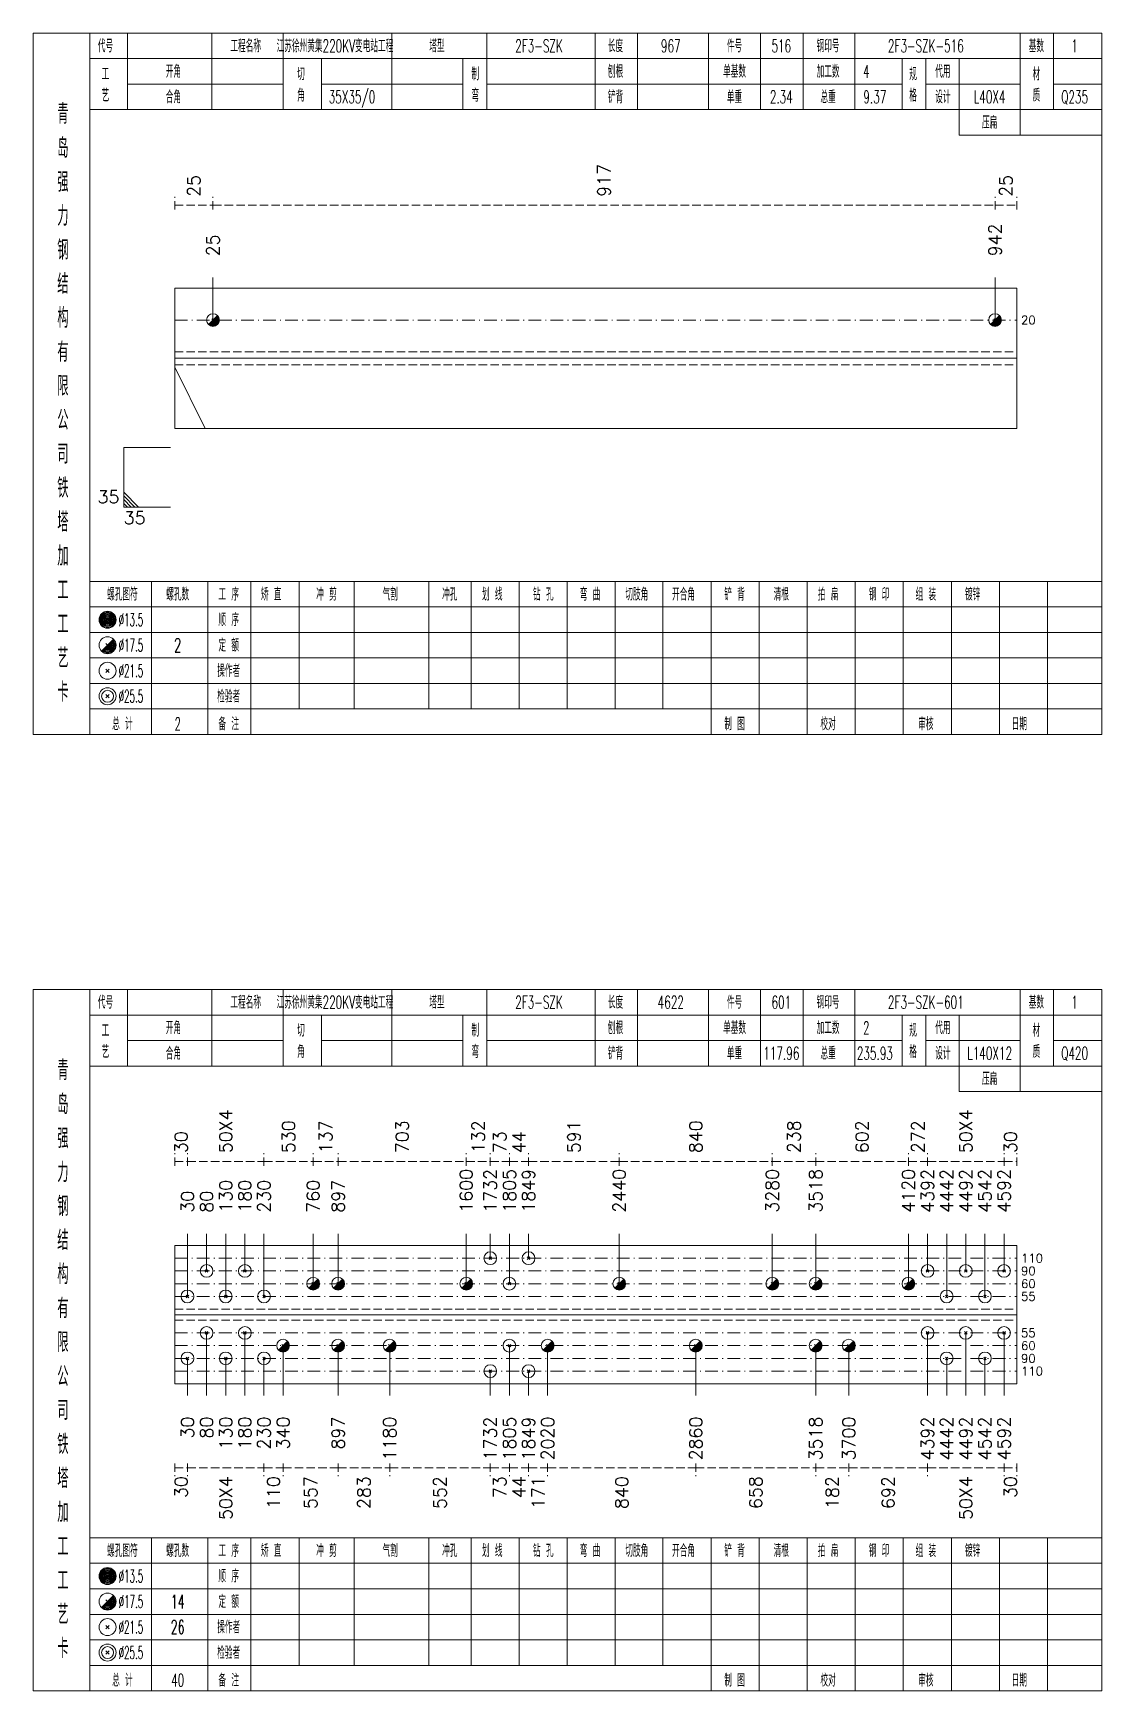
# Model space of a CAD drawing. Extents: x 0 to 4623, y -1159 to 4890.
# Drawn here: x 311.4 to 562.8, y 2025 to 2415 of the extents above; entities that cross this region are included whole.
import ezdxf
from ezdxf.enums import TextEntityAlignment as Align

# ---------------------------------------------------------------- set-up
doc = ezdxf.new("R2010")
doc.units = 0
doc.header["$MEASUREMENT"] = 0
doc.linetypes.add('一点画线', pattern=[5.2, 3, -1, 0.2, -1])
doc.linetypes.add('虚线', pattern=[2.75, 2, -0.75])
doc.layers.get('0').update_dxf_attribs({"linetype": 'CONTINUOUS', "lineweight": 25})
for name, color, linetype, lineweight in [('1', 7, 'CONTINUOUS', 25), ('4', 7, 'CONTINUOUS', 25), ('5', 7, 'CONTINUOUS', 25)]:
    doc.layers.add(name, color=color, linetype=linetype, lineweight=lineweight)
doc.styles.get("Standard").update_dxf_attribs({"font": 'simplex.shx', "width": 0.7, "height": 3, "bigfont": 'gbhzfs.shx'})

# ---------------------------------------------------------------- blocks, each defined once
blk = doc.blocks.new('孔21.5')
at = {"layer": '5', "color": 7, "linetype": 'Continuous', "lineweight": 13}
for p, q in [((-0.2, -0.2), (0.2, 0.2)), ((-0.2, 0.2), (0.2, -0.2))]:
    blk.add_line(p, q, dxfattribs=at)
blk.add_circle((0, 0), 1, dxfattribs=at)
blk = doc.blocks.new('孔17.5')
at = {"layer": '5', "color": 7, "linetype": 'Continuous', "lineweight": 13}
for p, q in [((-0.707, -0.707), (0.707, 0.707)), ((-0.2, 0.2), (0.2, -0.2))]:
    blk.add_line(p, q, dxfattribs=at)
blk.add_circle((0, 0), 1, dxfattribs=at)
for radius in [0.9, 0.8, 0.7, 0.6, 0.5, 0.4, 0.3, 0.2, 0.1]:
    blk.add_arc((0, 0), radius, 225, 45, dxfattribs=at)

msp = doc.modelspace()

# ---------------------------------------------------------------- linework, layer by layer
at = {"color": 8, "linetype": '虚线', "lineweight": 9}
for p, q in [((344.7, 2373.5), (344.7, 2376.5)), ((353.7, 2373.5), (353.7, 2376.5)), ((353.7, 2373.5), (353.7, 2376.5)), ((537.678, 2373.5), (537.678, 2376.5)), ((537.678, 2373.5), (537.678, 2376.5)), ((542.8, 2373.5), (542.8, 2376.5)), ((344.7, 2374.5), (353.7, 2374.5)), ((353.7, 2374.5), (537.678, 2374.5)), ((537.678, 2374.5), (542.8, 2374.5)), ((344.7, 2148.5), (344.7, 2151.5)), ((344.7, 2149.5), (347.7, 2149.5)), ((347.7, 2148.5), (347.7, 2151.5)), ((347.7, 2148.5), (347.7, 2151.5)), ((347.7, 2149.5), (365.7, 2149.5)), ((365.7, 2148.5), (365.7, 2151.5)), ((365.7, 2148.5), (365.7, 2151.5)), ((365.7, 2149.5), (377.274, 2149.5)), ((377.274, 2148.5), (377.274, 2151.5)), ((377.274, 2148.5), (377.274, 2151.5)), ((377.274, 2149.5), (383.146, 2149.5)), ((383.146, 2148.5), (383.146, 2151.5)), ((383.146, 2148.5), (383.146, 2151.5)), ((383.146, 2149.5), (413.276, 2149.5)), ((413.276, 2148.5), (413.276, 2151.5)), ((413.276, 2148.5), (413.276, 2151.5)), ((413.276, 2149.5), (418.934, 2149.5)), ((418.934, 2148.5), (418.934, 2151.5)), ((418.934, 2148.5), (418.934, 2151.5)), ((418.934, 2149.5), (423.434, 2149.5)), ((423.434, 2148.5), (423.434, 2151.5)), ((423.434, 2148.5), (423.434, 2151.5)), ((423.434, 2149.5), (427.934, 2149.5)), ((427.934, 2148.5), (427.934, 2151.5)), ((427.934, 2148.5), (427.934, 2151.5)), ((427.934, 2149.5), (449.279, 2149.5)), ((449.279, 2148.5), (449.279, 2151.5)), ((449.279, 2148.5), (449.279, 2151.5)), ((449.279, 2149.5), (485.282, 2149.5)), ((485.282, 2148.5), (485.282, 2151.5)), ((485.282, 2148.5), (485.282, 2151.5)), ((485.282, 2149.5), (495.482, 2149.5)), ((495.482, 2148.5), (495.482, 2151.5)), ((495.482, 2148.5), (495.482, 2151.5)), ((495.482, 2149.5), (517.3, 2149.5)), ((517.3, 2148.5), (517.3, 2151.5)), ((517.3, 2148.5), (517.3, 2151.5)), ((517.3, 2149.5), (521.8, 2149.5)), ((521.8, 2148.5), (521.8, 2151.5)), ((521.8, 2148.5), (521.8, 2151.5)), ((521.8, 2149.5), (539.8, 2149.5)), ((539.8, 2148.5), (539.8, 2151.5)), ((539.8, 2148.5), (539.8, 2151.5)), ((539.8, 2149.5), (542.8, 2149.5)), ((542.8, 2148.5), (542.8, 2151.5)), ((344.7, 2078.5), (344.7, 2075.5)), ((344.7, 2077.5), (347.7, 2077.5)), ((347.7, 2078.5), (347.7, 2075.5)), ((347.7, 2078.5), (347.7, 2075.5)), ((347.7, 2077.5), (365.7, 2077.5)), ((365.7, 2078.5), (365.7, 2075.5)), ((365.7, 2078.5), (365.7, 2075.5)), ((365.7, 2077.5), (370.2, 2077.5)), ((370.2, 2078.5), (370.2, 2075.5)), ((370.2, 2078.5), (370.2, 2075.5)), ((370.2, 2077.5), (383.146, 2077.5)), ((383.146, 2078.5), (383.146, 2075.5)), ((383.146, 2078.5), (383.146, 2075.5)), ((383.146, 2077.5), (395.275, 2077.5)), ((395.275, 2078.5), (395.275, 2075.5)), ((395.275, 2078.5), (395.275, 2075.5)), ((395.275, 2077.5), (418.934, 2077.5)), ((418.934, 2078.5), (418.934, 2075.5)), ((418.934, 2078.5), (418.934, 2075.5)), ((418.934, 2077.5), (423.434, 2077.5)), ((423.434, 2078.5), (423.434, 2075.5)), ((423.434, 2078.5), (423.434, 2075.5)), ((423.434, 2077.5), (427.934, 2077.5)), ((427.934, 2078.5), (427.934, 2075.5)), ((427.934, 2078.5), (427.934, 2075.5)), ((427.934, 2077.5), (432.434, 2077.5)), ((432.434, 2078.5), (432.434, 2075.5)), ((432.434, 2078.5), (432.434, 2075.5)), ((432.434, 2077.5), (467.28, 2077.5)), ((467.28, 2078.5), (467.28, 2075.5)), ((467.28, 2078.5), (467.28, 2075.5)), ((467.28, 2077.5), (495.482, 2077.5)), ((495.482, 2078.5), (495.482, 2075.5)), ((495.482, 2078.5), (495.482, 2075.5)), ((495.482, 2077.5), (503.283, 2077.5)), ((503.283, 2078.5), (503.283, 2075.5)), ((503.283, 2078.5), (503.283, 2075.5)), ((503.283, 2077.5), (521.8, 2077.5)), ((521.8, 2078.5), (521.8, 2075.5)), ((521.8, 2078.5), (521.8, 2075.5)), ((521.8, 2077.5), (539.8, 2077.5)), ((539.8, 2078.5), (539.8, 2075.5)), ((539.8, 2078.5), (539.8, 2075.5)), ((539.8, 2077.5), (542.8, 2077.5)), ((542.8, 2078.5), (542.8, 2075.5))]:
    msp.add_line(p, q, dxfattribs=at)
at = {"color": 7, "linetype": 'Continuous', "lineweight": 13}
for p, q in [((353.7, 2347.5), (353.7, 2357.5)), ((537.678, 2347.5), (537.678, 2357.5)), ((344.7, 2336.438), (351.87, 2322)), ((332.7, 2317.5), (343.7, 2317.5)), ((332.7, 2317.5), (332.7, 2303.5)), ((336.2, 2303.5), (332.7, 2307)), ((335.325, 2303.5), (332.7, 2306.125)), ((334.45, 2303.5), (332.7, 2305.25)), ((333.575, 2303.5), (332.7, 2304.375)), ((332.7, 2303.5), (343.7, 2303.5)), ((347.7, 2117.786), (347.7, 2132.5)), ((352.2, 2123.786), (352.2, 2132.5)), ((356.7, 2117.786), (356.7, 2132.5)), ((361.2, 2123.786), (361.2, 2132.5)), ((365.7, 2117.786), (365.7, 2132.5)), ((377.274, 2120.786), (377.274, 2132.5)), ((383.146, 2120.786), (383.146, 2132.5)), ((413.276, 2120.786), (413.276, 2132.5)), ((418.934, 2126.786), (418.934, 2132.5)), ((423.434, 2120.786), (423.434, 2132.5)), ((427.934, 2126.786), (427.934, 2132.5)), ((449.279, 2120.786), (449.279, 2132.5)), ((485.282, 2120.786), (485.282, 2132.5)), ((495.482, 2120.786), (495.482, 2132.5)), ((517.3, 2120.786), (517.3, 2132.5)), ((521.8, 2123.786), (521.8, 2132.5)), ((526.3, 2117.786), (526.3, 2132.5)), ((530.8, 2123.786), (530.8, 2132.5)), ((535.3, 2117.786), (535.3, 2132.5)), ((539.8, 2123.786), (539.8, 2132.5)), ((352.2, 2109.214), (352.2, 2094.5)), ((361.2, 2109.214), (361.2, 2094.5)), ((370.2, 2106.214), (370.2, 2094.5)), ((383.146, 2106.214), (383.146, 2094.5)), ((395.275, 2106.214), (395.275, 2094.5)), ((423.434, 2106.214), (423.434, 2094.5)), ((432.434, 2106.214), (432.434, 2094.5)), ((467.28, 2106.214), (467.28, 2094.5)), ((495.482, 2106.214), (495.482, 2094.5)), ((503.283, 2106.214), (503.283, 2094.5)), ((521.8, 2109.214), (521.8, 2094.5)), ((530.8, 2109.214), (530.8, 2094.5)), ((539.8, 2109.214), (539.8, 2094.5)), ((347.7, 2103.214), (347.7, 2094.5)), ((356.7, 2103.214), (356.7, 2094.5)), ((365.7, 2103.214), (365.7, 2094.5)), ((526.3, 2103.214), (526.3, 2094.5)), ((535.3, 2103.214), (535.3, 2094.5)), ((418.934, 2100.214), (418.934, 2094.5)), ((427.934, 2100.214), (427.934, 2094.5))]:
    msp.add_line(p, q, dxfattribs=at)
at = {"color": 7, "linetype": 'Continuous', "lineweight": 18}
for p, q in [((344.7, 2355), (344.7, 2322)), ((344.7, 2355), (542.8, 2355)), ((542.8, 2355), (542.8, 2322)), ((344.7, 2338.5), (542.8, 2338.5)), ((344.7, 2129.786), (344.7, 2097.214)), ((344.7, 2129.786), (542.8, 2129.786)), ((542.8, 2129.786), (542.8, 2097.214)), ((344.7, 2113.5), (542.8, 2113.5))]:
    msp.add_line(p, q, dxfattribs=at)
at = {"color": 3, "linetype": '一点画线', "lineweight": 13}
for p, q in [((344.7, 2347.5), (542.8, 2347.5)), ((344.7, 2126.786), (542.8, 2126.786)), ((344.7, 2123.786), (542.8, 2123.786)), ((344.7, 2120.786), (542.8, 2120.786)), ((344.7, 2117.786), (542.8, 2117.786)), ((344.7, 2109.214), (542.8, 2109.214)), ((344.7, 2106.214), (542.8, 2106.214)), ((344.7, 2103.214), (542.8, 2103.214)), ((344.7, 2100.214), (542.8, 2100.214))]:
    msp.add_line(p, q, dxfattribs=at)
at = {"color": 1, "linetype": '虚线', "lineweight": 18}
for p, q in [((344.7, 2340), (542.8, 2340)), ((344.7, 2337), (542.8, 2337)), ((344.7, 2114.786), (542.8, 2114.786)), ((344.7, 2112.214), (542.8, 2112.214))]:
    msp.add_line(p, q, dxfattribs=at)
at = {"layer": '1', "color": 7, "linetype": 'Continuous', "lineweight": 18}
for p, q in [((344.7, 2322), (542.8, 2322)), ((344.7, 2097.214), (542.8, 2097.214))]:
    msp.add_line(p, q, dxfattribs=at)
at = {"layer": '4', "color": 1, "linetype": 'Continuous', "lineweight": 18}
for p, q in [((324.7, 2250), (324.7, 2415)), ((333.6, 2397), (333.6, 2415)), ((353.4, 2397), (353.4, 2415)), ((370.2, 2397), (370.2, 2415)), ((395.8, 2397), (395.8, 2415)), ((418.1, 2397), (418.1, 2415)), ((443.6, 2397), (443.6, 2415)), ((453.6, 2397), (453.6, 2415)), ((470.3, 2397), (470.3, 2415)), ((482.5, 2397), (482.5, 2415)), ((492.5, 2397), (492.5, 2415)), ((504.7, 2397), (504.7, 2415)), ((543.6, 2391), (543.6, 2415)), ((551.4, 2397), (551.4, 2415)), ((324.7, 2409), (562.8, 2409)), ((379.2, 2397), (379.2, 2409)), ((412.5, 2397), (412.5, 2409)), ((515.8, 2397), (515.8, 2409)), ((521.4, 2397), (521.4, 2409)), ((529.2, 2391), (529.2, 2409)), ((333.6, 2403), (370.2, 2403)), ((379.2, 2403), (412.5, 2403)), ((418.1, 2403), (515.8, 2403)), ((521.4, 2403), (543.6, 2403)), ((551.4, 2403), (562.8, 2403)), ((324.7, 2397), (562.8, 2397)), ((529.2, 2391), (562.8, 2391)), ((324.7, 2286), (562.8, 2286)), ((339.2, 2250), (339.2, 2286)), ((352.5, 2250), (352.5, 2286)), ((362.6, 2250), (362.6, 2286)), ((374, 2256), (374, 2286)), ((386.9, 2256), (386.9, 2286)), ((404.5, 2256), (404.5, 2286)), ((414.4, 2256), (414.4, 2286)), ((425.7, 2256), (425.7, 2286)), ((437, 2256), (437, 2286)), ((448.3, 2256), (448.3, 2286)), ((459.5, 2256), (459.5, 2286)), ((470.9, 2256), (470.9, 2286)), ((482.2, 2256), (482.2, 2286)), ((493.5, 2256), (493.5, 2286)), ((504.8, 2256), (504.8, 2286)), ((516.1, 2256), (516.1, 2286)), ((527.4, 2256), (527.4, 2286)), ((538.7, 2256), (538.7, 2286)), ((550, 2256), (550, 2286)), ((324.7, 2280), (562.8, 2280)), ((324.7, 2274), (562.8, 2274)), ((324.7, 2268), (562.8, 2268)), ((324.7, 2262), (562.8, 2262)), ((324.7, 2256), (562.8, 2256)), ((470.9, 2250), (470.9, 2256)), ((482.2, 2250), (482.2, 2256)), ((493.5, 2250), (493.5, 2256)), ((504.8, 2250), (504.8, 2256)), ((516.1, 2250), (516.1, 2256)), ((527.4, 2250), (527.4, 2256)), ((538.7, 2250), (538.7, 2256)), ((550, 2250), (550, 2256)), ((324.7, 2025), (324.7, 2190)), ((333.6, 2172), (333.6, 2190)), ((353.4, 2172), (353.4, 2190)), ((370.2, 2172), (370.2, 2190)), ((395.8, 2172), (395.8, 2190)), ((418.1, 2172), (418.1, 2190)), ((443.6, 2172), (443.6, 2190)), ((453.6, 2172), (453.6, 2190)), ((470.3, 2172), (470.3, 2190)), ((482.5, 2172), (482.5, 2190)), ((492.5, 2172), (492.5, 2190)), ((504.7, 2172), (504.7, 2190)), ((543.6, 2166), (543.6, 2190)), ((551.4, 2172), (551.4, 2190)), ((324.7, 2184), (562.8, 2184)), ((379.2, 2172), (379.2, 2184)), ((412.5, 2172), (412.5, 2184)), ((515.8, 2172), (515.8, 2184)), ((521.4, 2172), (521.4, 2184)), ((529.2, 2166), (529.2, 2184)), ((333.6, 2178), (370.2, 2178)), ((379.2, 2178), (412.5, 2178)), ((418.1, 2178), (515.8, 2178)), ((521.4, 2178), (543.6, 2178)), ((551.4, 2178), (562.8, 2178)), ((324.7, 2172), (562.8, 2172)), ((529.2, 2166), (562.8, 2166)), ((324.7, 2061), (562.8, 2061)), ((339.2, 2025), (339.2, 2061)), ((352.5, 2025), (352.5, 2061)), ((362.6, 2025), (362.6, 2061)), ((374, 2031), (374, 2061)), ((386.9, 2031), (386.9, 2061)), ((404.5, 2031), (404.5, 2061)), ((414.4, 2031), (414.4, 2061)), ((425.7, 2031), (425.7, 2061)), ((437, 2031), (437, 2061)), ((448.3, 2031), (448.3, 2061)), ((459.5, 2031), (459.5, 2061)), ((470.9, 2031), (470.9, 2061)), ((482.2, 2031), (482.2, 2061)), ((493.5, 2031), (493.5, 2061)), ((504.8, 2031), (504.8, 2061)), ((516.1, 2031), (516.1, 2061)), ((527.4, 2031), (527.4, 2061)), ((538.7, 2031), (538.7, 2061)), ((550, 2031), (550, 2061)), ((324.7, 2055), (562.8, 2055)), ((324.7, 2049), (562.8, 2049)), ((324.7, 2043), (562.8, 2043)), ((324.7, 2037), (562.8, 2037)), ((324.7, 2031), (562.8, 2031)), ((470.9, 2025), (470.9, 2031)), ((482.2, 2025), (482.2, 2031)), ((493.5, 2025), (493.5, 2031)), ((504.8, 2025), (504.8, 2031)), ((516.1, 2025), (516.1, 2031)), ((527.4, 2025), (527.4, 2031)), ((538.7, 2025), (538.7, 2031)), ((550, 2025), (550, 2031))]:
    msp.add_line(p, q, dxfattribs=at)
at = {"layer": '4', "color": 7, "linetype": 'Continuous', "lineweight": 13}
for p, q in [((328.7, 2276.8), (329.1, 2277.2)), ((329.1, 2276.8), (328.7, 2277.2)), ((327.486, 2269.586), (330.314, 2272.414)), ((328.5, 2271.4), (329.3, 2270.6)), ((328.5, 2264.6), (329.3, 2265.4)), ((328.5, 2265.4), (329.3, 2264.6)), ((328.5, 2258.6), (329.3, 2259.4)), ((328.5, 2259.4), (329.3, 2258.6)), ((328.7, 2051.8), (329.1, 2052.2)), ((329.1, 2051.8), (328.7, 2052.2)), ((327.486, 2044.586), (330.314, 2047.414)), ((328.5, 2046.4), (329.3, 2045.6)), ((328.5, 2039.6), (329.3, 2040.4)), ((328.5, 2040.4), (329.3, 2039.6)), ((328.5, 2033.6), (329.3, 2034.4)), ((328.5, 2034.4), (329.3, 2033.6))]:
    msp.add_line(p, q, dxfattribs=at)
at = {"layer": '4', "color": 1, "linetype": 'Continuous', "lineweight": 18}
for points in [[(311.4, 2415), (311.4, 2250), (562.8, 2250), (562.8, 2415)], [(311.4, 2190), (311.4, 2025), (562.8, 2025), (562.8, 2190)]]:
    msp.add_lwpolyline(points, close=True, dxfattribs=at)
at = {"layer": '4', "color": 7, "linetype": 'Continuous', "lineweight": 13}
for centre, radius in [((328.9, 2277), 2), ((328.9, 2277), 1.8), ((328.9, 2277), 1.6), ((328.9, 2277), 1.4), ((328.9, 2277), 1.2), ((328.9, 2277), 1), ((328.9, 2277), 0.8), ((328.9, 2277), 0.6), ((328.9, 2277), 0.4), ((328.9, 2277), 0.2), ((328.9, 2271), 2), ((328.9, 2265), 2), ((328.9, 2259), 2), ((328.9, 2259), 1.4), ((328.9, 2052), 2), ((328.9, 2052), 1.8), ((328.9, 2052), 1.6), ((328.9, 2052), 1.4), ((328.9, 2052), 1.2), ((328.9, 2052), 1), ((328.9, 2052), 0.8), ((328.9, 2052), 0.6), ((328.9, 2052), 0.4), ((328.9, 2052), 0.2), ((328.9, 2046), 2), ((328.9, 2040), 2), ((328.9, 2034), 2), ((328.9, 2034), 1.4)]:
    msp.add_circle(centre, radius, dxfattribs=at)
for centre, radius in [((328.9, 2271), 1.8), ((328.9, 2271), 1.6), ((328.9, 2271), 1.4), ((328.9, 2271), 1.2), ((328.9, 2271), 1), ((328.9, 2271), 0.8), ((328.9, 2271), 0.6), ((328.9, 2271), 0.4), ((328.9, 2271), 0.2), ((328.9, 2046), 1.8), ((328.9, 2046), 1.6), ((328.9, 2046), 1.4), ((328.9, 2046), 1.2), ((328.9, 2046), 1), ((328.9, 2046), 0.8), ((328.9, 2046), 0.6), ((328.9, 2046), 0.4), ((328.9, 2046), 0.2)]:
    msp.add_arc(centre, radius, 225, 45, dxfattribs=at)

# ---------------------------------------------------------------- block references
at = {"color": 7, "linetype": 'Continuous', "lineweight": 13, "xscale": 1.5, "yscale": 1.5, "zscale": 1.5}
for name, p in [('孔17.5', (353.7, 2347.5)), ('孔17.5', (537.678, 2347.5)), ('孔21.5', (418.934, 2126.786)), ('孔21.5', (427.934, 2126.786)), ('孔21.5', (352.2, 2123.786)), ('孔21.5', (361.2, 2123.786)), ('孔17.5', (377.274, 2120.786)), ('孔17.5', (383.146, 2120.786)), ('孔17.5', (413.276, 2120.786)), ('孔21.5', (423.434, 2120.786)), ('孔17.5', (449.279, 2120.786)), ('孔17.5', (485.282, 2120.786)), ('孔17.5', (495.482, 2120.786)), ('孔17.5', (517.3, 2120.786)), ('孔21.5', (521.8, 2123.786)), ('孔21.5', (530.8, 2123.786)), ('孔21.5', (539.8, 2123.786)), ('孔21.5', (347.7, 2117.786)), ('孔21.5', (356.7, 2117.786)), ('孔21.5', (365.7, 2117.786)), ('孔21.5', (526.3, 2117.786)), ('孔21.5', (535.3, 2117.786))]:
    msp.add_blockref(name, p, dxfattribs=at)
at = {"layer": '1', "color": 7, "linetype": 'Continuous', "lineweight": 13, "xscale": 1.5, "yscale": 1.5, "zscale": 1.5}
for name, p in [('孔21.5', (352.2, 2109.214)), ('孔21.5', (361.2, 2109.214)), ('孔21.5', (521.8, 2109.214)), ('孔21.5', (530.8, 2109.214)), ('孔21.5', (539.8, 2109.214)), ('孔17.5', (370.2, 2106.214)), ('孔17.5', (383.146, 2106.214)), ('孔17.5', (395.275, 2106.214)), ('孔21.5', (423.434, 2106.214)), ('孔17.5', (432.434, 2106.214)), ('孔17.5', (467.28, 2106.214)), ('孔17.5', (495.482, 2106.214)), ('孔17.5', (503.283, 2106.214)), ('孔21.5', (347.7, 2103.214)), ('孔21.5', (356.7, 2103.214)), ('孔21.5', (365.7, 2103.214)), ('孔21.5', (526.3, 2103.214)), ('孔21.5', (535.3, 2103.214)), ('孔21.5', (418.934, 2100.214)), ('孔21.5', (427.934, 2100.214))]:
    msp.add_blockref(name, p, dxfattribs=at)

# ---------------------------------------------------------------- texts
at = {"color": 8, "linetype": 'Continuous', "lineweight": 9}
for s, p in [('917', (445.689, 2376.5)), ('25', (349.2, 2376.5)), ('25', (540.239, 2376.5)), ('50X4', (356.7, 2151.5)), ('50X4', (530.8, 2151.5)), ('530', (371.487, 2151.5)), ('137', (380.21, 2151.5)), ('703', (398.211, 2151.5)), ('132', (416.105, 2151.5)), ('591', (438.606, 2151.5)), ('840', (467.28, 2151.5)), ('238', (490.382, 2151.5)), ('602', (506.391, 2151.5)), ('272', (519.55, 2151.5)), ('30', (346.2, 2151.5)), ('73', (421.184, 2151.5)), ('44', (425.684, 2151.5)), ('30', (541.3, 2151.5))]:
    msp.add_text(s, height=3, rotation=90, dxfattribs=at).set_placement(p, align=Align.MIDDLE_LEFT)
at = {"color": 7, "linetype": 'Continuous', "lineweight": 13}
for s, p in [('942', (537.678, 2362.5)), ('25', (353.7, 2362.5)), ('1600', (413.276, 2137.5)), ('1732', (418.934, 2137.5)), ('1805', (423.434, 2137.5)), ('1849', (427.934, 2137.5)), ('2440', (449.279, 2137.5)), ('3280', (485.282, 2137.5)), ('3518', (495.482, 2137.5)), ('4120', (517.3, 2137.5)), ('4392', (521.8, 2137.5)), ('4442', (526.3, 2137.5)), ('4492', (530.8, 2137.5)), ('4542', (535.3, 2137.5)), ('4592', (539.8, 2137.5)), ('30', (347.7, 2137.5)), ('80', (352.2, 2137.5)), ('130', (356.7, 2137.5)), ('180', (361.2, 2137.5)), ('230', (365.7, 2137.5)), ('760', (377.274, 2137.5)), ('897', (383.146, 2137.5))]:
    msp.add_text(s, height=3, rotation=90, dxfattribs=at).set_placement(p, align=Align.MIDDLE_LEFT)
for s, p in [('20', (543.8, 2347.5)), ('110', (543.8, 2126.786)), ('90', (543.8, 2123.786)), ('60', (543.8, 2120.786)), ('55', (543.8, 2117.786)), ('55', (543.8, 2109.214)), ('60', (543.8, 2106.214)), ('90', (543.8, 2103.214)), ('110', (543.8, 2100.214))]:
    msp.add_text(s, height=2, dxfattribs=at).set_placement(p, align=Align.MIDDLE_LEFT)
msp.add_text('35', height=3, dxfattribs=at).set_placement((331.7, 2303.5), align=Align.BOTTOM_RIGHT)
msp.add_text('35', height=3, dxfattribs=at).set_placement((332.7, 2302.5), align=Align.TOP_LEFT)
at = {"color": 8, "linetype": 'Continuous', "lineweight": 9}
for s, p in [('30', (346.2, 2075.5)), ('50X4', (356.7, 2075.5)), ('110', (367.95, 2075.5)), ('557', (376.673, 2075.5)), ('283', (389.21, 2075.5)), ('552', (407.105, 2075.5)), ('73', (421.184, 2075.5)), ('44', (425.684, 2075.5)), ('840', (449.857, 2075.5)), ('658', (481.381, 2075.5)), ('182', (499.383, 2075.5)), ('692', (512.541, 2075.5)), ('50X4', (530.8, 2075.5)), ('30', (541.3, 2075.5)), ('171', (430.184, 2075.5))]:
    msp.add_text(s, height=3, rotation=90, dxfattribs=at).set_placement(p, align=Align.MIDDLE_RIGHT)
at = {"layer": '1', "color": 7, "linetype": 'Continuous', "lineweight": 13}
for s, p in [('30', (347.7, 2089.5)), ('80', (352.2, 2089.5)), ('130', (356.7, 2089.5)), ('180', (361.2, 2089.5)), ('230', (365.7, 2089.5)), ('340', (370.2, 2089.5)), ('897', (383.146, 2089.5)), ('1180', (395.275, 2089.5)), ('1732', (418.934, 2089.5)), ('1805', (423.434, 2089.5)), ('1849', (427.934, 2089.5)), ('2020', (432.434, 2089.5)), ('2860', (467.28, 2089.5)), ('3518', (495.482, 2089.5)), ('3700', (503.283, 2089.5)), ('4392', (521.8, 2089.5)), ('4442', (526.3, 2089.5)), ('4492', (530.8, 2089.5)), ('4542', (535.3, 2089.5)), ('4592', (539.8, 2089.5))]:
    msp.add_text(s, height=3, rotation=90, dxfattribs=at).set_placement(p, align=Align.MIDDLE_RIGHT)
at = {"layer": '4', "color": 1, "linetype": 'Continuous', "lineweight": 13}
for s, height, width, p in [('代号', 3, 0.6, (328.4, 2412)), ('工程名称', 3, 0.6, (361.4, 2412)), ('江苏徐州黄集220KV变电站工程', 3, 0.6, (382.4, 2412)), ('塔型', 3, 0.6, (406.4, 2412)), ('2F3-SZK', 3, 0.6, (430.4, 2412)), ('长度', 3, 0.6, (448.4, 2412)), ('967', 3, 0.6, (461.4, 2412)), ('件号', 3, 0.6, (476.4, 2412)), ('516', 3, 0.6, (487.4, 2412)), ('钢印号', 3, 0.6, (498.4, 2412)), ('2F3-SZK-516', 3, 0.6, (521.4, 2412)), ('基数', 3, 0.6, (547.4, 2412)), ('1', 3, 0.6, (556.4, 2412)), ('工', 3, 0.6, (328.4, 2405.4)), ('开角', 3, 0.6, (344.4, 2406)), ('切', 3, 0.6, (374.4, 2405.4)), ('制', 3, 0.6, (415.4, 2405.4)), ('刨根', 3, 0.6, (448.4, 2406)), ('单基数', 3, 0.6, (476.4, 2406)), ('加工数', 3, 0.6, (498.4, 2406)), ('4', 3, 0.6, (507.4, 2406)), ('规', 3, 0.6, (518.4, 2405.4)), ('代用', 3, 0.6, (525.4, 2406)), ('材', 3, 0.6, (547.4, 2405.4)), ('青', 4.6, 0.8, (318.4, 2396)), ('艺', 3, 0.6, (328.4, 2400.4)), ('合角', 3, 0.6, (344.4, 2400)), ('角', 3, 0.6, (374.4, 2400.4)), ('35X35/0', 3, 0.6, (386.4, 2400)), ('弯', 3, 0.6, (415.4, 2400.4)), ('铲背', 3, 0.6, (448.4, 2400)), ('单重', 3, 0.6, (476.4, 2400)), ('2.34', 3, 0.6, (487.4, 2400)), ('总重', 3, 0.6, (498.4, 2400)), ('9.37', 3, 0.6, (509.4, 2400)), ('格', 3, 0.6, (518.4, 2400.4)), ('设计', 3, 0.6, (525.4, 2400)), ('L40X4', 3, 0.6, (536.4, 2400)), ('质', 3, 0.6, (547.4, 2400.4)), ('Q235', 3, 0.6, (556.4, 2400)), ('压扁', 3, 0.6, (536.4, 2394)), ('岛', 4.6, 0.8, (318.4, 2388)), ('强', 4.6, 0.8, (318.4, 2380)), ('力', 4.6, 0.8, (318.4, 2372)), ('钢', 4.6, 0.8, (318.4, 2364)), ('结', 4.6, 0.8, (318.4, 2356)), ('构', 4.6, 0.8, (318.4, 2348)), ('有', 4.6, 0.8, (318.4, 2340)), ('限', 4.6, 0.8, (318.4, 2332)), ('公', 4.6, 0.8, (318.4, 2324)), ('司', 4.6, 0.8, (318.4, 2316)), ('铁', 4.6, 0.8, (318.4, 2308)), ('塔', 4.6, 0.8, (318.4, 2300)), ('加', 4.6, 0.8, (318.4, 2292)), ('工', 4.6, 0.8, (318.4, 2284)), ('螺孔图符', 3, 0.6, (332.4, 2283)), ('螺孔数', 3, 0.6, (345.4, 2283)), ('工 序', 3, 0.6, (357.4, 2283)), ('矫 直', 3, 0.6, (367.4, 2283)), ('冲 剪', 3, 0.6, (380.4, 2283)), ('气割', 3, 0.6, (395.4, 2283)), ('冲孔', 3, 0.6, (409.4, 2283)), ('划 线', 3, 0.6, (419.4, 2283)), ('钻 孔', 3, 0.6, (431.4, 2283)), ('弯 曲', 3, 0.6, (442.4, 2283)), ('切肢角', 3, 0.6, (453.4, 2283)), ('开合角', 3, 0.6, (464.4, 2283)), ('铲 背', 3, 0.6, (476.4, 2283)), ('清根', 3, 0.6, (487.4, 2283)), ('拍 扁', 3, 0.6, (498.4, 2283)), ('钢 印', 3, 0.6, (510.4, 2283)), ('组 装', 3, 0.6, (521.4, 2283)), ('镀锌', 3, 0.6, (532.4, 2283)), ('工', 4.6, 0.8, (318.4, 2276)), ('%%C13.5', 3, 0.5, (334.4, 2277)), ('顺 序', 3, 0.6, (357.4, 2277)), ('艺', 4.6, 0.8, (318.4, 2268)), ('%%C17.5', 3, 0.5, (334.4, 2271)), ('2', 3.2, 0.6, (345.4, 2271)), ('定 额', 3, 0.6, (357.4, 2271)), ('%%C21.5', 3, 0.5, (334.4, 2265)), ('操作者', 3, 0.6, (357.4, 2265)), ('卡', 4.6, 0.8, (318.4, 2260)), ('%%C25.5', 3, 0.5, (334.4, 2259)), ('检验者', 3, 0.6, (357.4, 2259)), ('总 计', 3, 0.6, (332.4, 2252.5)), ('备 注', 3, 0.6, (357.4, 2252.5)), ('制 图', 3, 0.6, (476.4, 2252.5)), ('校对', 3, 0.6, (498.4, 2252.5)), ('审核', 3, 0.6, (521.4, 2252.5)), ('日期', 3, 0.6, (543.4, 2252.5)), ('2', 3, 0.6, (345.4, 2252.5)), ('代号', 3, 0.6, (328.4, 2187)), ('工程名称', 3, 0.6, (361.4, 2187)), ('江苏徐州黄集220KV变电站工程', 3, 0.6, (382.4, 2187)), ('塔型', 3, 0.6, (406.4, 2187)), ('2F3-SZK', 3, 0.6, (430.4, 2187)), ('长度', 3, 0.6, (448.4, 2187)), ('4622', 3, 0.6, (461.4, 2187)), ('件号', 3, 0.6, (476.4, 2187)), ('601', 3, 0.6, (487.4, 2187)), ('钢印号', 3, 0.6, (498.4, 2187)), ('2F3-SZK-601', 3, 0.6, (521.4, 2187)), ('基数', 3, 0.6, (547.4, 2187)), ('1', 3, 0.6, (556.4, 2187)), ('工', 3, 0.6, (328.4, 2180.4)), ('开角', 3, 0.6, (344.4, 2181)), ('切', 3, 0.6, (374.4, 2180.4)), ('制', 3, 0.6, (415.4, 2180.4)), ('刨根', 3, 0.6, (448.4, 2181)), ('单基数', 3, 0.6, (476.4, 2181)), ('加工数', 3, 0.6, (498.4, 2181)), ('2', 3, 0.6, (507.4, 2181)), ('规', 3, 0.6, (518.4, 2180.4)), ('代用', 3, 0.6, (525.4, 2181)), ('材', 3, 0.6, (547.4, 2180.4)), ('艺', 3, 0.6, (328.4, 2175.4)), ('合角', 3, 0.6, (344.4, 2175)), ('角', 3, 0.6, (374.4, 2175.4)), ('弯', 3, 0.6, (415.4, 2175.4)), ('铲背', 3, 0.6, (448.4, 2175)), ('单重', 3, 0.6, (476.4, 2175)), ('117.96', 3, 0.6, (487.4, 2175)), ('总重', 3, 0.6, (498.4, 2175)), ('235.93', 3, 0.6, (509.4, 2175)), ('格', 3, 0.6, (518.4, 2175.4)), ('设计', 3, 0.6, (525.4, 2175)), ('L140X12', 3, 0.6, (536.4, 2175)), ('质', 3, 0.6, (547.4, 2175.4)), ('Q420', 3, 0.6, (556.4, 2175)), ('青', 4.6, 0.8, (318.4, 2171)), ('压扁', 3, 0.6, (536.4, 2169)), ('岛', 4.6, 0.8, (318.4, 2163)), ('强', 4.6, 0.8, (318.4, 2155)), ('力', 4.6, 0.8, (318.4, 2147)), ('钢', 4.6, 0.8, (318.4, 2139)), ('结', 4.6, 0.8, (318.4, 2131)), ('构', 4.6, 0.8, (318.4, 2123)), ('有', 4.6, 0.8, (318.4, 2115)), ('限', 4.6, 0.8, (318.4, 2107)), ('公', 4.6, 0.8, (318.4, 2099)), ('司', 4.6, 0.8, (318.4, 2091)), ('铁', 4.6, 0.8, (318.4, 2083)), ('塔', 4.6, 0.8, (318.4, 2075)), ('加', 4.6, 0.8, (318.4, 2067)), ('工', 4.6, 0.8, (318.4, 2059)), ('螺孔图符', 3, 0.6, (332.4, 2058)), ('螺孔数', 3, 0.6, (345.4, 2058)), ('工 序', 3, 0.6, (357.4, 2058)), ('矫 直', 3, 0.6, (367.4, 2058)), ('冲 剪', 3, 0.6, (380.4, 2058)), ('气割', 3, 0.6, (395.4, 2058)), ('冲孔', 3, 0.6, (409.4, 2058)), ('划 线', 3, 0.6, (419.4, 2058)), ('钻 孔', 3, 0.6, (431.4, 2058)), ('弯 曲', 3, 0.6, (442.4, 2058)), ('切肢角', 3, 0.6, (453.4, 2058)), ('开合角', 3, 0.6, (464.4, 2058)), ('铲 背', 3, 0.6, (476.4, 2058)), ('清根', 3, 0.6, (487.4, 2058)), ('拍 扁', 3, 0.6, (498.4, 2058)), ('钢 印', 3, 0.6, (510.4, 2058)), ('组 装', 3, 0.6, (521.4, 2058)), ('镀锌', 3, 0.6, (532.4, 2058)), ('工', 4.6, 0.8, (318.4, 2051)), ('%%C13.5', 3, 0.5, (334.4, 2052)), ('顺 序', 3, 0.6, (357.4, 2052)), ('%%C17.5', 3, 0.5, (334.4, 2046)), ('14', 3.2, 0.6, (345.4, 2046)), ('定 额', 3, 0.6, (357.4, 2046)), ('艺', 4.6, 0.8, (318.4, 2043)), ('%%C21.5', 3, 0.5, (334.4, 2040)), ('26', 3.2, 0.6, (345.4, 2040)), ('操作者', 3, 0.6, (357.4, 2040)), ('卡', 4.6, 0.8, (318.4, 2035)), ('检验者', 3, 0.6, (357.4, 2034)), ('%%C25.5', 3, 0.5, (334.4, 2034)), ('总 计', 3, 0.6, (332.4, 2027.5)), ('40', 3, 0.6, (345.4, 2027.5)), ('备 注', 3, 0.6, (357.4, 2027.5)), ('制 图', 3, 0.6, (476.4, 2027.5)), ('校对', 3, 0.6, (498.4, 2027.5)), ('审核', 3, 0.6, (521.4, 2027.5)), ('日期', 3, 0.6, (543.4, 2027.5))]:
    msp.add_text(s, height=height, dxfattribs=dict(at, width=width)).set_placement(p, align=Align.MIDDLE_CENTER)

doc.saveas('drawing.dxf')
